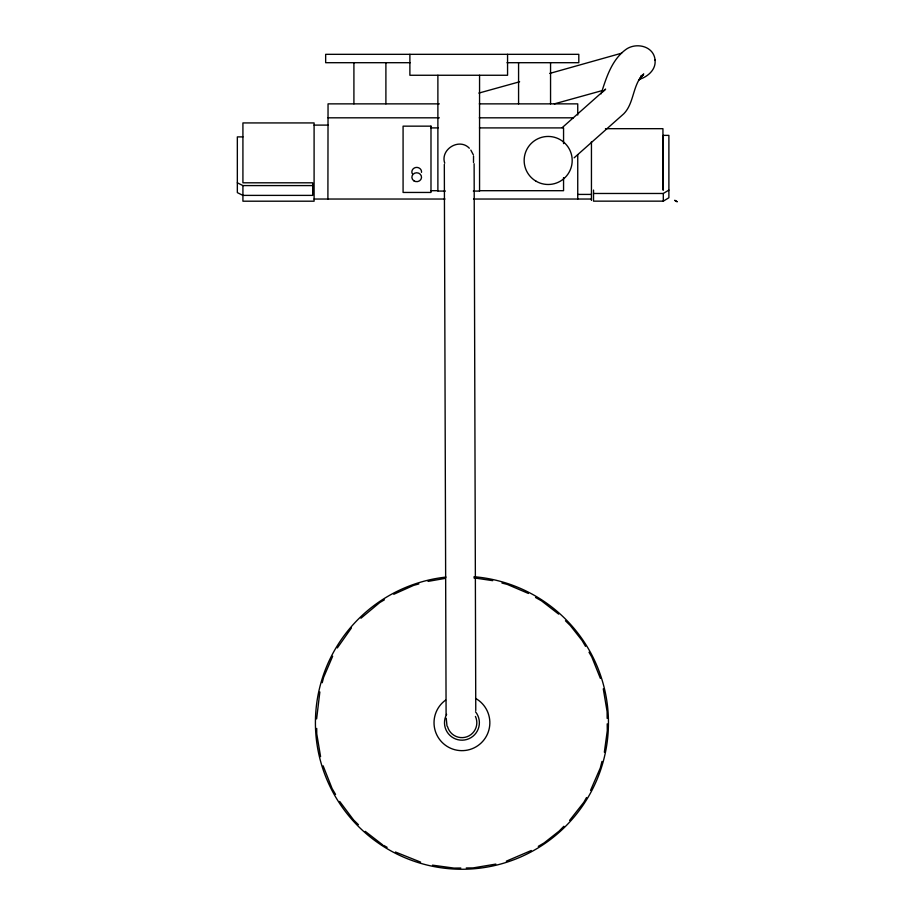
<?xml version="1.0" encoding="UTF-8"?>
<svg xmlns="http://www.w3.org/2000/svg" width="915" height="915" viewBox="0 0 915 915"><rect width="100%" height="100%" fill="white"/><g stroke="black" fill="none" stroke-linecap="round" stroke-linejoin="round"><path stroke-width="1.37" d="M654.991 59.784C656.341 69.266 648.197 76.425 639.962 79.148M473.501 162.527L473.535 156.099M319.85 691.969L316.624 718.904M322.229 682.739L323.578 677.477L332.66 656.238M601.979 761.417L600.286 768.005L590.541 790.423M604.357 752.199L607.286 730.662L607.217 723.856M601.098 93.845C606.21 78.027 611.483 60.356 625.334 49.89C635.479 41.884 653.939 45.773 655.083 60.196M337.338 647.946L351.417 627.964M586.526 797.537L583.85 802.272L569.587 820.435M638.819 80.314L640.889 76.94C632.631 88.023 633.443 104.035 623.755 113.803L574.14 157.815M639.436 79.411L643.725 73.943L640.832 76.677L643.291 74.755L640.957 76.014M360.945 618.243L379.714 602.585L384.403 599.817M563.88 826.256L559.111 831.117L544.15 842.898L538.294 846.352M602.756 91.797L605.616 89.132L562.187 127.654M593.526 193.477L663.306 193.477L668.888 190.08M593.526 190.08L593.526 201.151L663.306 201.151L668.888 197.754L668.888 135.374L663.306 135.374L663.306 190.08M393.77 594.293L413.614 585.394L418.853 583.942M531.272 850.504L506.315 861.175M621.628 53.196L549.755 73.417M428.026 581.391L445.422 578.349M495.839 864.092L473.055 867.912L466.261 867.969M478.842 93.09L519.617 81.778M554.318 103.875L602.608 90.482M460.817 868.026L454.012 868.095L432.475 865.155M410.16 62.7L325.66 62.7L325.66 54.328L578.806 54.328L578.806 62.7L506.979 62.7M439.337 103.864L328.05 103.864L327.902 199.035M479.288 103.864L577.742 103.864L577.742 115.027M328.05 117.818L439.337 117.818M479.288 117.818L573.465 117.818M314.097 125.103L328.05 125.103M430.988 127.906L438.113 127.906M479.46 127.906L563.56 127.906L563.56 143.609M605.456 128.683L662.94 128.683L662.94 189.931M242.921 136.895L237.34 136.895L237.34 192.619L242.921 195.387L312.701 195.387L312.701 182.806L242.921 182.806L242.921 122.93L314.097 122.93L314.097 201.197L242.921 201.197L242.921 185.585L237.34 182.806M242.921 185.585L312.701 185.585M430.988 190.697L438.113 190.697M479.46 190.697L563.56 190.697L563.56 177.602M445.365 191.075L437.885 191.075L437.885 75.259M473.318 191.075L479.563 191.075L479.563 75.259M577.742 194.415L591.445 194.415M314.097 199.035L444.976 199.035M473.524 199.035L591.445 199.035M473.901 577.868L492.705 580.659M501.935 583.038L507.196 584.388L528.435 593.469M420.614 862.113L395.429 852.014M535.538 597.472L541.463 600.823L558.653 614.125M383.591 845.334L387.137 847.336M469.338 148.219C459.193 137.57 440.046 149.351 444.724 163.144M382.401 844.659L365.211 831.346M565.459 620.793L570.308 625.563L582.089 640.523L585.543 646.379M358.417 824.678L353.556 819.92L339.705 801.449M470.836 150.094L473.329 154.818M589.008 652.235L591.765 656.924L600.366 678.358M335.553 794.414L332.099 788.558L323.132 765.821M603.282 688.835L607.102 711.618L607.171 718.412M320.582 756.648L316.762 733.864L316.716 728.42M447.012 726.064L446.234 718.241M446.097 714.821L444.324 164.345M475.766 710.532L474.119 163.739M663.306 193.477L663.306 201.151M591.445 141.608L591.445 200.442M577.742 154.612L577.742 199.035M550.556 62.7L550.556 103.864M518.576 62.7L518.576 103.864M507.562 54.328L507.562 75.259L409.886 75.259L409.886 54.328M385.901 62.7L385.901 103.864M353.911 62.7L353.911 103.864M475.434 716.434A14.903 14.903 0 0 1 467.027 736.735A14.903 14.903 0 0 1 447.538 726.601M475.526 711.801A17.442 17.442 0 0 1 474.542 734.791A17.442 17.442 0 0 1 451.633 736.815A17.442 17.442 0 0 1 446.634 714.363M475.583 698.397A27.907 27.907 0 0 1 484.046 739.778A27.907 27.907 0 0 1 441.876 742.145A27.907 27.907 0 0 1 445.639 700.078M412.288 173.69A4.827 4.449 0 0 1 413.672 168.417L414.735 167.811A4.827 4.449 0 0 1 418.429 167.719L419.539 168.28A4.827 4.449 0 0 1 421.495 172.352M474.027 576.725A146.526 146.526 0 0 1 603.923 758.912A146.526 146.526 0 0 1 442.952 868.026A146.526 146.526 0 0 1 315.423 721.214A146.526 146.526 0 0 1 445.971 577.091M674.812 200.385L677.111 201.689L674.812 200.385M430.988 126.156L403.08 126.156L403.08 192.447L430.988 192.447L430.988 126.156M536.167 181.273A24.019 24.019 0 0 0 572.195 160.468A24.019 24.019 0 0 0 536.167 139.663A24.019 24.019 0 0 0 536.167 181.273M413.866 180.815A4.827 4.449 0 0 0 421.495 177.693A4.827 4.449 0 0 0 414.735 173.152A4.827 4.449 0 0 0 413.866 180.815"/></g></svg>
